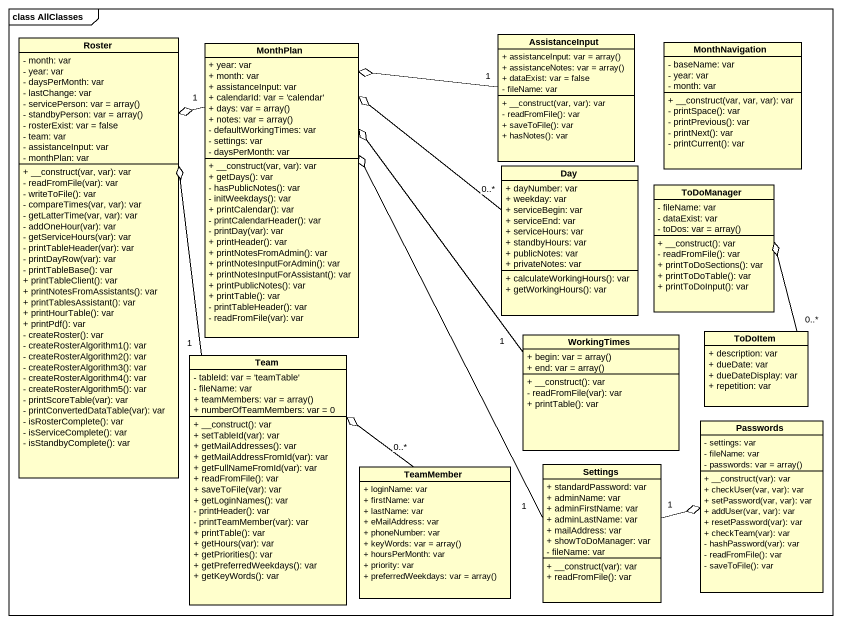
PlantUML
@startuml
mainframe class AllClasses
hide circle
hide empty members
skinparam classAttributeIconSize 0
class Roster {
  - month: var
  - year: var
  - daysPerMonth: var
  - lastChange: var
  {field} - servicePerson: var = array()
  {field} - standbyPerson: var = array()
  - rosterExist: var = false
  - team: var
  - assistanceInput: var
  - monthPlan: var
  + __construct(var, var): var
  - readFromFile(var): var
  - writeToFile(): var
  - compareTimes(var, var): var
  - getLatterTime(var, var): var
  - addOneHour(var): var
  - getServiceHours(var): var
  - printTableHeader(var): var
  - printDayRow(var): var
  - printTableBase(): var
  + printTableClient(): var
  + printNotesFromAssistants(): var
  + printTablesAssistant(): var
  + printHourTable(): var
  + printPdf(): var
  - createRoster(): var
  - createRosterAlgorithm1(): var
  - createRosterAlgorithm2(): var
  - createRosterAlgorithm3(): var
  - createRosterAlgorithm4(): var
  - createRosterAlgorithm5(): var
  - printScoreTable(var): var
  - printConvertedDataTable(var): var
  - isRosterComplete(): var
  - isServiceComplete(): var
  - isStandbyComplete(): var
}
class AssistanceInput {
  {field} + assistanceInput: var = array()
  {field} + assistanceNotes: var = array()
  + dataExist: var = false
  - fileName: var
  + __construct(var, var): var
  - readFromFile(): var
  + saveToFile(): var
  + hasNotes(): var
}
class MonthNavigation {
  - baseName: var
  - year: var
  - month: var
  + __construct(var, var, var): var
  - printSpace(): var
  - printPrevious(): var
  - printNext(): var
  - printCurrent(): var
}
class MonthPlan {
  + year: var
  + month: var
  + assistanceInput: var
  + calendarId: var = 'calendar'
  {field} + days: var = array()
  {field} + notes: var = array()
  - defaultWorkingTimes: var
  - settings: var
  - daysPerMonth: var
  + __construct(var, var): var
  + getDays(): var
  - hasPublicNotes(): var
  - initWeekdays(): var
  + printCalendar(): var
  - printCalendarHeader(): var
  - printDay(var): var
  + printHeader(): var
  + printNotesFromAdmin(): var
  + printNotesInputForAdmin(): var
  + printNotesInputForAssistant(): var
  + printPublicNotes(): var
  + printTable(): var
  - printTableHeader(): var
  - readFromFile(var): var
}
class Day {
  + dayNumber: var
  + weekday: var
  + serviceBegin: var
  + serviceEnd: var
  + serviceHours: var
  + standbyHours: var
  + publicNotes: var
  + privateNotes: var
  + calculateWorkingHours(): var
  + getWorkingHours(): var
}
class ToDoManager {
  - fileName: var
  - dataExist: var
  {field} - toDos: var = array()
  + __construct(): var
  - readFromFile(): var
  + printToDoSections(): var
  + printToDoTable(): var
  + printToDoInput(): var
}
class WorkingTimes {
  {field} + begin: var = array()
  {field} + end: var = array()
  + __construct(): var
  - readFromFile(var): var
  + printTable(): var
}
class ToDoItem {
  + description: var
  + dueDate: var
  + dueDateDisplay: var
  + repetition: var
}
class Team {
  - tableId: var = 'teamTable'
  - fileName: var
  {field} + teamMembers: var = array()
  + numberOfTeamMembers: var = 0
  + __construct(): var
  + setTableId(var): var
  + getMailAddresses(): var
  + getMailAddressFromId(var): var
  + getFullNameFromId(var): var
  + readFromFile(): var
  + saveToFile(var): var
  + getLoginNames(): var
  - printHeader(): var
  - printTeamMember(var): var
  + printTable(): var
  + getHours(var): var
  + getPriorities(): var
  + getPreferredWeekdays(): var
  + getKeyWords(): var
}
class Passwords {
  - settings: var
  - fileName: var
  {field} - passwords: var = array()
  + __construct(var): var
  + checkUser(var, var): var
  + setPassword(var, var): var
  + addUser(var, var): var
  + resetPassword(var): var
  + checkTeam(var): var
  - hashPassword(var): var
  - readFromFile(): var
  - saveToFile(): var
}
class TeamMember {
  + loginName: var
  + firstName: var
  + lastName: var
  + eMailAddress: var
  + phoneNumber: var
  {field} + keyWords: var = array()
  + hoursPerMonth: var
  + priority: var
  {field} + preferredWeekdays: var = array()
}
class Settings {
  + standardPassword: var
  + adminName: var
  + adminFirstName: var
  + adminLastName: var
  + mailAddress: var
  + showToDoManager: var
  - fileName: var
  + __construct(var): var
  + readFromFile(): var
}
AssistanceInput "1" -left-o MonthPlan
MonthPlan "1" -left-o Roster
Day "0..*" -left-o MonthPlan
WorkingTimes "1" -up-o MonthPlan
ToDoItem "0..*" -up-o ToDoManager
Team "1" -up-o Roster
TeamMember "0..*" -left-o Team
Settings "1" -up-o MonthPlan
Settings "1" -right-o Passwords
@enduml
